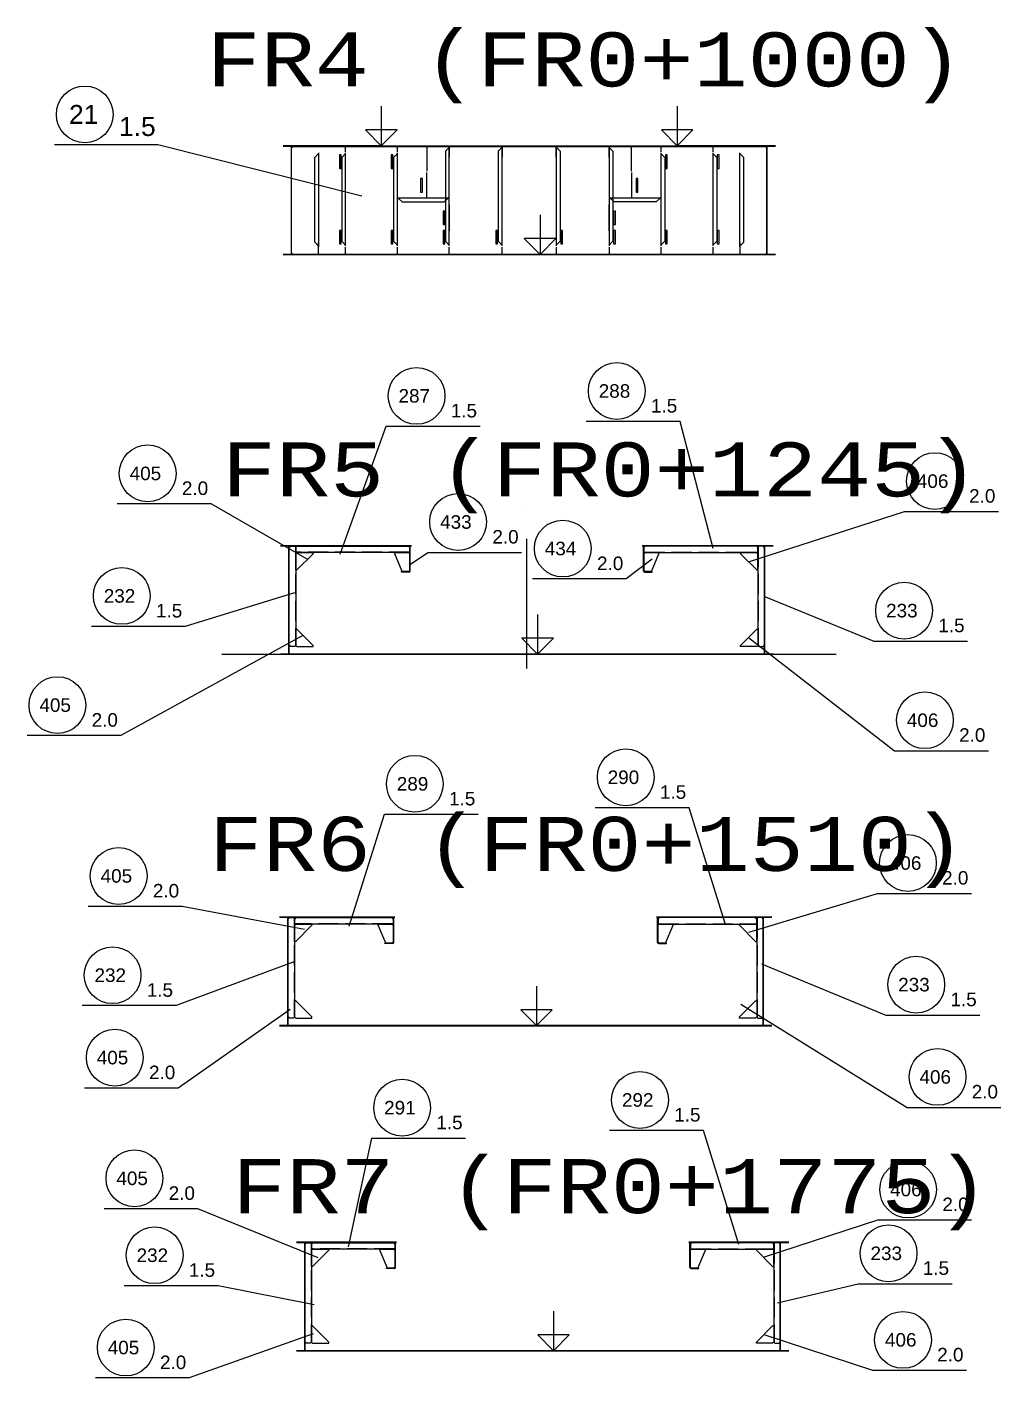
# Model space of a CAD drawing. Header units: inches. Extents: x -15552 to 42302, y -14825 to 18289.
# Drawn here: x 7863 to 12374, y 1555 to 7808 of the extents above; entities that cross this region are included whole.
import ezdxf

# ---------------------------------------------------------------- set-up
doc = ezdxf.new("R2010")
doc.units = ezdxf.units.IN
doc.header["$MEASUREMENT"] = 0
for name, pattern in [('Dashed', [10, 7.5, -2.5]), ('Dashed_dotted', [34, 24, -5, 0, -5]), ('Short_dashed', [5, 3.75, -1.25])]:
    doc.linetypes.add(name, pattern=pattern)
doc.layers.get('0').update_dxf_attribs({"linetype": 'CONTINUOUS'})
doc.styles.add('Style_ARIAL', font='ARIAL')
doc.styles.add('Style_Courier_New', font='Courier New')

msp = doc.modelspace()

# ---------------------------------------------------------------- linework, layer by layer
at = {"color": 6, "ltscale": 25}
for p, q in [((9504.048984, 7440.89351), (9504.048984, 7257.918885)), ((10874.048679, 7440.89351), (10874.048679, 7257.918885)), ((9504.048984, 7257.918885), (9431.151645, 7331.304505)), ((9577.434604, 7331.304505), (9431.151645, 7331.304505)), ((9577.434604, 7331.304505), (9504.048984, 7257.918885)), ((10874.048679, 7257.918885), (10801.15134, 7331.304505)), ((10947.434299, 7331.304505), (10801.15134, 7331.304505)), ((10947.434299, 7331.304505), (10874.048679, 7257.918885)), ((10239.048068, 6937.893632), (10239.048068, 6754.919007)), ((10239.048068, 6754.919007), (10166.15073, 6828.304628)), ((10312.433689, 6828.304628), (10166.15073, 6828.304628)), ((10312.433689, 6828.304628), (10239.048068, 6754.919007)), ((10228.06174, 5088.242295), (10228.06174, 4905.267671)), ((10228.06174, 4905.267671), (10155.164401, 4978.653291)), ((10301.44736, 4978.6531), (10155.164401, 4978.653291)), ((10301.44736, 4978.6531), (10228.06174, 4905.267671)), ((10222.716586, 3369.089058), (10222.716586, 3186.114493)), ((10222.716586, 3186.114493), (10149.819248, 3259.500042)), ((10296.102207, 3259.499982), (10149.819248, 3259.500042)), ((10296.102207, 3259.499982), (10222.716586, 3186.114493)), ((10301.268833, 1864.461187), (10301.268833, 1681.486657)), ((10301.268833, 1681.486657), (10228.371494, 1754.872182)), ((10374.654453, 1754.872182), (10228.371494, 1754.872182)), ((10374.654453, 1754.872182), (10301.268833, 1681.486657))]:
    msp.add_line(p, q, dxfattribs=at)
at = {"color": 3, "ltscale": 25}
for p, q in [((11329.048984, 7254.919007), (9049.048679, 7254.919007)), ((9087.548129, 6754.919007), (9087.548129, 7254.919007)), ((9089.048068, 7254.919007), (11289.048068, 7254.919007)), ((9089.048068, 6754.919007), (9089.048068, 7254.919007)), ((9089.048068, 6754.919007), (9089.048068, 7254.919007)), ((9339.048068, 7229.418901), (9339.048068, 7254.919007)), ((9579.048984, 7229.418901), (9579.048984, 7254.919007)), ((9819.048374, 6794.91916), (9819.048374, 7254.919007)), ((9819.048374, 7254.919007), (9819.048374, 7204.919007)), ((10064.048068, 6794.91916), (10064.048068, 7254.919007)), ((10064.048068, 7254.919007), (10064.048068, 7204.919007)), ((10314.048068, 7254.919007), (10314.048068, 6794.91916)), ((10314.048068, 7204.919007), (10314.048068, 7254.919007)), ((10559.049289, 7254.919007), (10559.049289, 6794.91916)), ((10559.049289, 7204.919007), (10559.049289, 7254.919007)), ((10799.048679, 7254.919007), (10799.048679, 7229.418901)), ((11039.048068, 7254.919007), (11039.048068, 7229.418901)), ((11289.048068, 7254.919007), (11289.048068, 6754.919007)), ((11289.048068, 6754.919007), (11289.048068, 7254.919007)), ((11290.548007, 6754.919007), (11290.548007, 7254.919007)), ((9339.048068, 6794.91916), (9339.048068, 7224.919084)), ((9579.048984, 6794.91916), (9579.048984, 7224.919084)), ((10799.048679, 7224.919084), (10799.048679, 6794.91916)), ((11039.048068, 7224.919084), (11039.048068, 6794.91916)), ((9817.047946, 7016.419175), (9579.048984, 7016.419175)), ((10799.048679, 7016.419175), (10561.04819, 7016.419175)), ((11329.048984, 6754.919007), (9049.048679, 6754.919007)), ((11329.048984, 6752.918962), (9049.048679, 6752.918962)), ((11289.048068, 6754.919007), (9089.048068, 6754.919007)), ((9214.048068, 6754.919007), (9214.048068, 6810.419038)), ((9339.048068, 6754.919007), (9339.048068, 6788.919023)), ((9579.048984, 6754.919007), (9579.048984, 6788.919023)), ((9819.048374, 6754.919007), (9819.048374, 6788.919023)), ((10064.048068, 6754.919007), (10064.048068, 6788.919023)), ((10314.048068, 6788.919023), (10314.048068, 6754.919007)), ((10559.049289, 6788.919023), (10559.049289, 6754.919007)), ((10799.048679, 6788.919023), (10799.048679, 6754.919007)), ((11039.048068, 6788.919023), (11039.048068, 6754.919007)), ((11164.048068, 6810.419038), (11164.048068, 6754.919007)), ((9643.753879, 5407.267526), (9038.062351, 5407.267526)), ((9643.753879, 5405.267671), (9038.062351, 5405.267671)), ((9076.561801, 4905.267671), (9076.561801, 5405.267671)), ((9078.06174, 5405.267671), (9103.562229, 5405.267671)), ((9078.06174, 4940.267709), (9078.06174, 5405.267671)), ((9078.06174, 4905.267671), (9078.06174, 5405.267671)), ((9108.062045, 5405.267671), (9636.005466, 5405.267671)), ((9108.062045, 5379.767564), (9108.062045, 5405.267671)), ((9636.005466, 5405.267671), (9636.005466, 5379.767564)), ((9636.505954, 5291.19468), (9636.505954, 5405.267671)), ((9638.576572, 5291.19468), (9638.576572, 5405.267671)), ((11318.062656, 5407.267526), (10712.369602, 5407.267526)), ((11318.062656, 5405.267671), (10712.369602, 5405.267671)), ((10717.548435, 5291.19468), (10717.548435, 5405.267671)), ((10719.619052, 5291.19468), (10719.619052, 5405.267671)), ((11248.062961, 5405.267671), (10720.119541, 5405.267671)), ((10720.119541, 5405.267671), (10720.119541, 5379.767564)), ((11248.062961, 5379.767564), (11248.062961, 5405.267671)), ((11278.06174, 5405.267671), (11252.562778, 5405.267671)), ((11278.06174, 4940.267709), (11278.06174, 5405.267671)), ((11278.06174, 4905.267671), (11278.06174, 5405.267671)), ((11279.561679, 4905.267671), (11279.561679, 5405.267671)), ((9103.562229, 4940.267709), (9078.06174, 4940.267709)), ((11252.562778, 4940.267709), (11278.06174, 4940.267709)), ((11318.062656, 4905.267671), (9038.062351, 4905.267671)), ((11318.062656, 4903.267625), (9038.062351, 4903.267625)), ((9567.40195, 3688.114503), (9032.717197, 3688.114503)), ((9567.40195, 3686.114505), (9032.717197, 3686.114505)), ((9071.216647, 3186.114499), (9071.216647, 3686.114505)), ((9072.716586, 3686.114505), (9098.217075, 3686.114505)), ((9072.716586, 3221.114495), (9072.716586, 3686.114505)), ((9072.716586, 3186.114499), (9072.716586, 3686.114505)), ((9102.716892, 3686.114505), (9559.653537, 3686.114505)), ((9102.716892, 3660.614494), (9102.716892, 3686.114505)), ((9559.653537, 3686.114505), (9559.653537, 3660.614494)), ((9560.1525, 3572.041515), (9560.1525, 3686.114505)), ((9562.223117, 3572.041515), (9562.223117, 3686.114505)), ((11312.715976, 3688.114503), (10778.031223, 3688.114503)), ((11312.715976, 3686.114505), (10778.031223, 3686.114505)), ((10783.210056, 3572.041515), (10783.210056, 3686.114505)), ((10785.280673, 3572.041515), (10785.280673, 3686.114505)), ((11242.716281, 3686.114505), (10785.779636, 3686.114505)), ((10785.779636, 3686.114505), (10785.779636, 3660.614494)), ((11242.716281, 3660.614494), (11242.716281, 3686.114505)), ((11272.716586, 3686.114505), (11247.216098, 3686.114505)), ((11272.716586, 3221.114495), (11272.716586, 3686.114505)), ((11272.716586, 3186.114499), (11272.716586, 3686.114505)), ((11274.216525, 3186.114499), (11274.216525, 3686.114505)), ((9098.217075, 3221.114495), (9072.716586, 3221.114495)), ((11247.216098, 3221.114495), (11272.716586, 3221.114495)), ((11312.715976, 3186.114499), (9032.717197, 3186.114499)), ((11312.715976, 3184.114501), (9032.717197, 3184.114501)), ((9574.948947, 2183.486703), (9111.269443, 2183.486703)), ((9574.948947, 2181.486657), (9111.269443, 2181.486657)), ((9149.768894, 1681.486657), (9149.768894, 2181.486657)), ((9151.268833, 2181.486657), (9176.769321, 2181.486657)), ((9151.268833, 1716.486695), (9151.268833, 2181.486657)), ((9151.268833, 1681.486657), (9151.268833, 2181.486657)), ((9181.269138, 2181.486657), (9567.199008, 2181.486657)), ((9181.269138, 2155.986646), (9181.269138, 2181.486657)), ((9567.199008, 2181.486657), (9567.199008, 2155.986646)), ((9567.697971, 2067.413667), (9567.697971, 2181.486657)), ((9569.768588, 2067.413667), (9569.768588, 2181.486657)), ((11391.269748, 2183.486703), (10927.590244, 2183.486703)), ((11391.269748, 2181.486657), (10927.590244, 2181.486657)), ((10932.769077, 2067.413667), (10932.769077, 2181.486657)), ((10934.839694, 2067.413667), (10934.839694, 2181.486657)), ((11321.268527, 2181.486657), (10935.340183, 2181.486657)), ((10935.340183, 2181.486657), (10935.340183, 2155.986646)), ((11321.268527, 2155.986646), (11321.268527, 2181.486657)), ((11351.268833, 2181.486657), (11325.76987, 2181.486657)), ((11351.268833, 1716.486695), (11351.268833, 2181.486657)), ((11351.268833, 1681.486657), (11351.268833, 2181.486657)), ((11352.768772, 1681.486657), (11352.768772, 2181.486657)), ((9176.769321, 1716.486695), (9151.268833, 1716.486695)), ((11325.76987, 1716.486695), (11351.268833, 1716.486695)), ((11391.269748, 1681.486657), (9111.269443, 1681.486657)), ((11391.269748, 1679.486707), (9111.269443, 1679.486707))]:
    msp.add_line(p, q, dxfattribs=at)
at = {"color": 3, "linetype": 'Dashed_dotted', "ltscale": 25}
for p, q in [((9714.807956, 7254.919007), (9714.807956, 7140.919068)), ((10663.288181, 7140.919068), (10663.288181, 7254.919007)), ((9214.048068, 7224.919084), (9214.048068, 6789.918855)), ((11164.048068, 6789.918855), (11164.048068, 7224.919084))]:
    msp.add_line(p, q, dxfattribs=at)
at = {"color": 2, "ltscale": 25}
for p, q in [((9317.961948, 7216.230348), (9310.134189, 7216.230348)), ((9310.134189, 7216.230348), (9310.134189, 7153.607896)), ((9317.961948, 7153.607896), (9317.961948, 7216.230348)), ((9339.048068, 7144.91916), (9339.048068, 7224.919084)), ((9557.962863, 7216.230348), (9550.135105, 7216.230348)), ((9550.135105, 7216.230348), (9550.135105, 7153.607896)), ((9557.962863, 7153.607896), (9557.962863, 7216.230348)), ((9579.048984, 7144.91916), (9579.048984, 7224.919084)), ((10799.048679, 7224.919084), (10799.048679, 7144.91916)), ((10827.962558, 7216.230348), (10820.134799, 7216.230348)), ((10820.134799, 7216.230348), (10820.134799, 7153.607896)), ((10827.962558, 7153.607896), (10827.962558, 7216.230348)), ((11039.048068, 7224.919084), (11039.048068, 7144.91916)), ((11067.961948, 7216.230348), (11060.134189, 7216.230348)), ((11060.134189, 7216.230348), (11060.134189, 7153.607896)), ((11067.961948, 7153.607896), (11067.961948, 7216.230348)), ((9310.134189, 7153.607896), (9317.961948, 7153.607896)), ((9550.135105, 7153.607896), (9557.962863, 7153.607896)), ((10820.134799, 7153.607896), (10827.962558, 7153.607896)), ((11060.134189, 7153.607896), (11067.961948, 7153.607896)), ((9694.16434, 7106.2305), (9686.336582, 7106.2305)), ((9686.336582, 7106.2305), (9686.336582, 7043.608049)), ((9694.16434, 7043.608049), (9694.16434, 7106.2305)), ((10691.761081, 7106.2305), (10683.933322, 7106.2305)), ((10683.933322, 7106.2305), (10683.933322, 7043.608049)), ((10691.761081, 7043.608049), (10691.761081, 7106.2305)), ((9686.336582, 7043.608049), (9694.16434, 7043.608049)), ((10683.933322, 7043.608049), (10691.761081, 7043.608049)), ((9797.962253, 6956.2305), (9790.134494, 6956.2305)), ((9790.134494, 6956.2305), (9790.134494, 6893.608049)), ((9797.962253, 6893.608049), (9797.962253, 6956.2305)), ((10587.963168, 6956.2305), (10580.13541, 6956.2305)), ((10580.13541, 6956.2305), (10580.13541, 6893.608049)), ((10587.963168, 6893.608049), (10587.963168, 6956.2305)), ((9790.134494, 6893.608049), (9797.962253, 6893.608049)), ((10580.13541, 6893.608049), (10587.963168, 6893.608049)), ((9317.961948, 6866.230348), (9310.134189, 6866.230348)), ((9310.134189, 6866.230348), (9310.134189, 6803.607896)), ((9317.961948, 6803.607896), (9317.961948, 6866.230348)), ((9339.048068, 6794.91916), (9339.048068, 6874.919084)), ((9557.962863, 6866.230348), (9550.135105, 6866.230348)), ((9550.135105, 6866.230348), (9550.135105, 6803.607896)), ((9557.962863, 6803.607896), (9557.962863, 6866.230348)), ((9579.048984, 6794.91916), (9579.048984, 6874.919084)), ((9797.962253, 6866.230348), (9790.134494, 6866.230348)), ((9790.134494, 6866.230348), (9790.134494, 6803.607896)), ((9797.962253, 6803.607896), (9797.962253, 6866.230348)), ((9819.048374, 6794.91916), (9819.048374, 6874.919084)), ((10042.961948, 6866.230348), (10035.134189, 6866.230348)), ((10035.134189, 6866.230348), (10035.134189, 6803.607896)), ((10042.961948, 6803.607896), (10042.961948, 6866.230348)), ((10064.048068, 6794.91916), (10064.048068, 6874.919084)), ((10314.048068, 6874.919084), (10314.048068, 6794.91916)), ((10342.961948, 6866.230348), (10335.134189, 6866.230348)), ((10335.134189, 6866.230348), (10335.134189, 6803.607896)), ((10342.961948, 6803.607896), (10342.961948, 6866.230348)), ((10559.049289, 6874.919084), (10559.049289, 6794.91916)), ((10587.963168, 6866.230348), (10580.13541, 6866.230348)), ((10580.13541, 6866.230348), (10580.13541, 6803.607896)), ((10587.963168, 6803.607896), (10587.963168, 6866.230348)), ((10799.048679, 6874.919084), (10799.048679, 6794.91916)), ((10827.962558, 6866.230348), (10820.134799, 6866.230348)), ((10820.134799, 6866.230348), (10820.134799, 6803.607896)), ((10827.962558, 6803.607896), (10827.962558, 6866.230348)), ((11039.048068, 6874.919084), (11039.048068, 6794.91916)), ((11067.961948, 6866.230348), (11060.134189, 6866.230348)), ((11060.134189, 6866.230348), (11060.134189, 6803.607896)), ((11067.961948, 6803.607896), (11067.961948, 6866.230348)), ((9310.134189, 6803.607896), (9317.961948, 6803.607896)), ((9550.135105, 6803.607896), (9557.962863, 6803.607896)), ((9790.134494, 6803.607896), (9797.962253, 6803.607896)), ((10035.134189, 6803.607896), (10042.961948, 6803.607896)), ((10335.134189, 6803.607896), (10342.961948, 6803.607896)), ((10580.13541, 6803.607896), (10587.963168, 6803.607896)), ((10820.134799, 6803.607896), (10827.962558, 6803.607896)), ((11060.134189, 6803.607896), (11067.961948, 6803.607896))]:
    msp.add_line(p, q, dxfattribs=at)
at = {"color": 2, "linetype": 'Dashed', "ltscale": 25}
for p, q in [((9715.250461, 7014.919236), (9715.250461, 7134.918931)), ((10662.847202, 7134.918931), (10662.847202, 7014.919236)), ((9819.048374, 6984.918931), (9819.048374, 6864.919236)), ((10559.049289, 6864.919236), (10559.049289, 6984.918931))]:
    msp.add_line(p, q, dxfattribs=at)
at = {"color": 1, "linetype": 'Dashed_dotted', "ltscale": 25}
for p, q in [((10178.06174, 4838.767579), (10178.06174, 5600.840524)), ((8765.927951, 4905.267671), (11610.317294, 4905.267671))]:
    msp.add_line(p, q, dxfattribs=at)
at = {"color": 3, "linetype": 'Short_dashed', "ltscale": 25}
for p, q in [((9106.617038, 5402.212861), (9106.617038, 4943.322328)), ((11249.507968, 5402.212861), (11249.507968, 4943.322328)), ((9632.950656, 5376.712945), (9111.116855, 5376.712945)), ((10723.17435, 5376.712945), (11245.008151, 5376.712945)), ((9101.271884, 3683.059743), (9101.271884, 3224.169257)), ((9556.598728, 3657.559732), (9105.771701, 3657.559732)), ((10788.834445, 3657.559732), (11239.661472, 3657.559732)), ((11244.161289, 3683.059743), (11244.161289, 3224.169257)), ((9179.82413, 2178.431943), (9179.82413, 1719.54141)), ((9564.144199, 2152.931932), (9184.323947, 2152.931932)), ((10938.394992, 2152.931932), (11318.213718, 2152.931932)), ((11322.715061, 2178.431943), (11322.715061, 1719.54141))]:
    msp.add_line(p, q, dxfattribs=at)
at = {"color": 1, "ltscale": 25}
for points in [[(9413.709323, 7025.500444), (8468.796604, 7262.418321), (7990.038364, 7262.418321)], [(9339.048068, 7221.919206), (9320.658176, 7203.52855), (9320.658176, 6816.309693), (9339.048068, 6797.919038)], [(9579.048984, 7221.919206), (9560.657565, 7203.52855), (9560.657565, 6816.309693), (9579.048984, 6797.919038)], [(10799.048679, 7221.919206), (10817.438571, 7203.52855), (10817.438571, 6816.309693), (10799.048679, 6797.919038)], [(9582.048862, 7016.419175), (9600.438754, 6998.02852), (9795.658176, 6998.02852), (9814.048068, 7016.419175)], [(10796.048801, 7016.419175), (10777.657382, 6998.02852), (10582.439487, 6998.02852), (10564.048068, 7016.419175)], [(9313.033359, 5367.689279), (9526.445835, 5959.874681), (9961.321323, 5959.874681)], [(11041.0134, 5394.735864), (10888.430087, 5982.480195), (10453.554599, 5982.480195)], [(9160.111301, 5344.981149), (8716.271274, 5600.920251), (8281.395786, 5600.920251)], [(11204.384677, 5332.022241), (11926.851718, 5565.283158), (12361.727207, 5565.283158)], [(9635.421054, 5318.589357), (9719.027011, 5376.065782), (10153.9025, 5376.065782)], [(10758.823459, 5344.715074), (10638.65134, 5253.275254), (10203.775852, 5253.275254)], [(9101.795261, 5189.47368), (8596.401279, 5033.966401), (8161.525791, 5033.966401)], [(11275.660007, 5173.27514), (11784.302585, 4965.932038), (12219.178073, 4965.932038)], [(9140.673129, 4991.849855), (8298.345249, 4528.567556), (7863.46976, 4528.567556)], [(11203.856723, 4982.325128), (11880.513828, 4458.589223), (12315.389316, 4458.589223)], [(11097.014682, 3658.314899), (10930.05759, 4194.601682), (10495.182102, 4194.601682)], [(9354.750888, 3646.885493), (9518.509738, 4164.245847), (9953.385227, 4164.245847)], [(11205.490939, 3618.694165), (11801.778476, 3797.580484), (12236.653964, 3797.580484)], [(9148.297946, 3630.61991), (8581.826084, 3737.951711), (8146.950595, 3737.951711)], [(9103.200595, 3482.301596), (8553.585117, 3278.470781), (8118.709628, 3278.470781)], [(11265.264194, 3471.382096), (11840.357272, 3234.792736), (12275.232761, 3234.792736)], [(9082.706516, 3260.921577), (8563.936679, 2897.186092), (8129.061191, 2897.186092)], [(11169.713657, 3284.773079), (11938.924472, 2807.742932), (12373.79996, 2807.742932)], [(11160.332553, 2172.298387), (10996.003024, 2701.025251), (10561.127536, 2701.025251)], [(9352.657382, 2161.580899), (9459.836643, 2665.300468), (9894.712131, 2665.300468)], [(9211.188571, 2111.533216), (8654.903476, 2338.498977), (8220.027988, 2338.498977)], [(11278.667514, 2116.256002), (11802.98392, 2286.507466), (12237.859409, 2286.507466)], [(9193.386142, 1893.468145), (8748.360507, 1982.474282), (8313.485019, 1982.474282)], [(11338.434665, 1902.368787), (11712.265842, 1991.374925), (12147.14133, 1991.374925)], [(9188.936679, 1759.95889), (8614.850681, 1555.244783), (8179.975192, 1555.244783)], [(11280.580966, 1755.508569), (11779.019992, 1590.847257), (12213.895481, 1590.847257)]]:
    msp.add_lwpolyline(points, dxfattribs=at)
at = {"color": 3, "ltscale": 25}
for points in [[(11329.048984, 7257.918885), (10874.048679, 7257.918885), (10874.048679, 7256.418946), (9504.048984, 7256.418946), (9504.048984, 7257.918885), (9049.048679, 7257.918885)], [(9214.048068, 6792.919114), (9195.658176, 6811.309388), (9195.658176, 7203.52855), (9214.048068, 7221.918824)], [(11039.048068, 7221.919206), (11057.439487, 7203.52855), (11057.439487, 6816.309693), (11039.048068, 6797.919038)], [(11164.048068, 6792.919114), (11182.437961, 6811.309388), (11182.437961, 7203.52855), (11164.048068, 7221.918824)], [(9103.562229, 5405.267671), (9108.116977, 5400.712922), (9108.116977, 4944.822457), (9103.562229, 4940.267709)], [(9636.005466, 5379.767564), (9631.450717, 5375.212815), (9112.616794, 5375.212815), (9108.062045, 5379.767564)], [(10720.119541, 5379.767564), (10724.674289, 5375.212815), (11243.506687, 5375.212815), (11248.062961, 5379.767564)], [(11252.562778, 5405.267671), (11248.008029, 5400.712922), (11248.008029, 4944.822457), (11252.562778, 4940.267709)], [(9632.364719, 5285.194543), (9597.240512, 5285.194543), (9597.240512, 5287.194589), (9632.364719, 5287.194589)], [(10723.760288, 5285.194543), (10758.884494, 5285.194543), (10758.884494, 5287.194589), (10723.760288, 5287.194589)], [(9098.217075, 3686.114505), (9102.771823, 3681.559756), (9102.771823, 3225.669256), (9098.217075, 3221.114495)], [(9559.653537, 3660.614494), (9555.098789, 3656.059745), (9107.27164, 3656.059745), (9102.716892, 3660.614494)], [(10785.779636, 3660.614494), (10790.334384, 3656.059745), (11238.161533, 3656.059745), (11242.716281, 3660.614494)], [(11247.216098, 3686.114505), (11242.66135, 3681.559756), (11242.66135, 3225.669256), (11247.216098, 3221.114495)], [(9556.011264, 3566.041473), (9520.888584, 3566.041473), (9520.888584, 3568.041518), (9556.011264, 3568.041518)], [(10789.421909, 3566.041473), (10824.544589, 3566.041473), (10824.544589, 3568.041518), (10789.421909, 3568.041518)], [(9176.769321, 2181.486657), (9181.324069, 2176.931909), (9181.324069, 1721.041444), (9176.769321, 1716.486695)], [(9567.199008, 2155.986646), (9562.64426, 2151.431897), (9185.823886, 2151.431897), (9181.269138, 2155.986646)], [(10935.340183, 2155.986646), (10939.894931, 2151.431897), (11316.713779, 2151.431897), (11321.268527, 2155.986646)], [(11325.76987, 2181.486657), (11321.215122, 2176.931909), (11321.215122, 1721.041444), (11325.76987, 1716.486695)], [(9563.558261, 2061.41372), (9528.434055, 2061.41372), (9528.434055, 2063.413671), (9563.558261, 2063.413671)], [(10938.98093, 2061.41372), (10974.105136, 2061.41372), (10974.105136, 2063.413671), (10938.98093, 2063.413671)]]:
    msp.add_lwpolyline(points, dxfattribs=at)
at = {"color": 2, "ltscale": 25}
for points in [[(9819.048374, 7250.918916), (9801.194064, 7233.064988), (9801.194064, 6816.773179), (9819.048374, 6798.919252)], [(10064.048068, 7251.91913), (10045.658176, 7233.528474), (10045.658176, 6816.309693), (10064.048068, 6797.919038)], [(10314.048068, 7251.91913), (10332.439487, 7233.528474), (10332.439487, 6816.309693), (10314.048068, 6797.919038)], [(10559.049289, 7250.918916), (10576.902072, 7233.064988), (10576.902072, 6816.773179), (10559.049289, 6798.919252)], [(9113.062351, 5375.267556), (9188.062351, 5375.267556), (9188.062351, 5370.267633), (9113.062351, 5295.267633), (9108.062045, 5295.267633), (9108.062045, 5370.267633), (9113.062351, 5375.267556)], [(9636.405246, 5370.267633), (9636.405246, 5292.267564), (9631.404941, 5287.26764), (9601.404636, 5287.26764), (9566.404025, 5370.267633), (9566.404025, 5375.267556), (9631.404941, 5375.267556), (9636.405246, 5370.267633)], [(10719.71976, 5370.267633), (10719.71976, 5292.267564), (10724.720065, 5287.26764), (10754.720371, 5287.26764), (10789.719455, 5370.267633), (10789.719455, 5375.267556), (10724.720065, 5375.267556), (10719.71976, 5370.267633)], [(11243.062656, 5375.267556), (11168.062656, 5375.267556), (11168.062656, 5370.267633), (11243.062656, 5295.267633), (11248.062961, 5295.267633), (11248.062961, 5370.267633), (11243.062656, 5375.267556)], [(9113.062351, 4940.267709), (9188.062351, 4940.267709), (9188.062351, 4945.267633), (9113.062351, 5020.267633), (9108.062045, 5020.267633), (9108.062045, 4945.267633), (9113.062351, 4940.267709)], [(11243.062656, 4940.267709), (11168.062656, 4940.267709), (11168.062656, 4945.267633), (11243.062656, 5020.267633), (11248.062961, 5020.267633), (11248.062961, 4945.267633), (11243.062656, 4940.267709)], [(9107.717197, 3656.114486), (9182.717197, 3656.114486), (9182.717197, 3651.114514), (9107.717197, 3576.114514), (9102.716892, 3576.114514), (9102.716892, 3651.114514), (9107.717197, 3656.114486)], [(9560.051792, 3651.114514), (9560.051792, 3573.114494), (9555.051486, 3568.114474), (9525.052707, 3568.114474), (9490.052097, 3651.114514), (9490.052097, 3656.114486), (9555.051486, 3656.114486), (9560.051792, 3651.114514)], [(10785.381381, 3651.114514), (10785.381381, 3573.114494), (10790.381687, 3568.114474), (10820.380466, 3568.114474), (10855.381076, 3651.114514), (10855.381076, 3656.114486), (10790.381687, 3656.114486), (10785.381381, 3651.114514)], [(11237.715976, 3656.114486), (11162.715976, 3656.114486), (11162.715976, 3651.114514), (11237.715976, 3576.114514), (11242.716281, 3576.114514), (11242.716281, 3651.114514), (11237.715976, 3656.114486)], [(9107.717197, 3221.114495), (9182.717197, 3221.114495), (9182.717197, 3226.114503), (9107.717197, 3301.114503), (9102.716892, 3301.114503), (9102.716892, 3226.114503), (9107.717197, 3221.114495)], [(11237.715976, 3221.114495), (11162.715976, 3221.114495), (11162.715976, 3226.114503), (11237.715976, 3301.114503), (11242.716281, 3301.114503), (11242.716281, 3226.114503), (11237.715976, 3221.114495)], [(9186.269443, 2151.486734), (9261.269443, 2151.486734), (9261.269443, 2146.486715), (9186.269443, 2071.486715), (9181.269138, 2071.486715), (9181.269138, 2146.486715), (9186.269443, 2151.486734)], [(9567.597263, 2146.486715), (9567.597263, 2068.486646), (9562.598483, 2063.486722), (9532.598178, 2063.486722), (9497.597568, 2146.486715), (9497.597568, 2151.486734), (9562.598483, 2151.486734), (9567.597263, 2146.486715)], [(10934.940402, 2146.486715), (10934.940402, 2068.486646), (10939.940708, 2063.486722), (10969.941013, 2063.486722), (11004.940097, 2146.486715), (11004.940097, 2151.486734), (10939.940708, 2151.486734), (10934.940402, 2146.486715)], [(11316.269748, 2151.486734), (11241.269748, 2151.486734), (11241.269748, 2146.486715), (11316.269748, 2071.486715), (11321.268527, 2071.486715), (11321.268527, 2146.486715), (11316.269748, 2151.486734)], [(9186.269443, 1716.486695), (9261.269443, 1716.486695), (9261.269443, 1721.486715), (9186.269443, 1796.486715), (9181.269138, 1796.486715), (9181.269138, 1721.486715), (9186.269443, 1716.486695)], [(11316.269748, 1716.486695), (11241.269748, 1716.486695), (11241.269748, 1721.486715), (11316.269748, 1796.486715), (11321.268527, 1796.486715), (11321.268527, 1721.486715), (11316.269748, 1716.486695)]]:
    msp.add_lwpolyline(points, dxfattribs=at)
at = {"color": 1, "ltscale": 25}
for centre in [(8130.938022, 7403.31836), (10594.454257, 6123.380426), (9667.345493, 6100.774911), (8422.295444, 5741.820481), (12067.751376, 5706.183389), (9859.926669, 5516.966012), (10344.67551, 5394.175485), (8302.425449, 5174.866632), (11925.202243, 5106.832269), (8004.369418, 4669.467786), (12021.413486, 4599.489453), (10636.08176, 4335.501912), (9659.409397, 4305.146077), (11942.678134, 3938.480714), (8287.850253, 3878.851894), (8259.609287, 3419.370988), (11981.256931, 3375.692943), (8269.960849, 3038.086286), (12079.82413, 2948.643127), (10702.027194, 2841.925433), (9600.736301, 2806.20065), (8360.927646, 2479.39916), (11943.883579, 2427.407649), (8454.384677, 2123.374513), (11853.1655, 2132.275155), (8320.874851, 1696.145013), (11919.91965, 1731.747487)]:
    msp.add_circle(centre, 131.506848, dxfattribs=at)
at = {"color": 3, "ltscale": 25}
for centre, radius, start, end in [((9089.048068, 7254.919389), 5.000195, 269.998749, 359.996887), ((11289.048068, 7254.917863), 4.998893, 179.98819, 269.998688), ((9089.048068, 6754.918626), 5.000195, 0.003113, 90.001259), ((11289.048068, 6754.920152), 4.998893, 90.001305, 180.01181), ((9078.06174, 5405.267862), 5.000358, 270.00061, 359.997192), ((9108.062045, 5405.267862), 5.000358, 270.00061, 359.997192), ((9636.005466, 5405.267862), 5.000358, 180.002792, 269.99939), ((10720.119541, 5405.266526), 4.999056, 270.003174, 0.012133), ((11248.062961, 5405.267862), 5.000358, 180.002792, 269.99939), ((11278.06174, 5405.266526), 4.999056, 179.987869, 269.996826), ((9632.384555, 5291.317323), 4.122759, 269.717865, 358.295685), ((9632.395236, 5291.378549), 6.184138, 269.717865, 358.295685), ((10723.72977, 5291.378549), 6.184138, 181.704315, 270.282135), ((10723.740451, 5291.317323), 4.122759, 181.704315, 270.282135), ((9078.06174, 4940.267518), 5.000195, 0.003113, 90.001259), ((11278.06174, 4940.268663), 4.998893, 90.001305, 180.01181), ((9072.716586, 3686.114743), 5.000277, 269.999664, 359.99704), ((9102.716892, 3686.114743), 5.000277, 269.999664, 359.99704), ((9559.653537, 3686.114743), 5.000277, 180.00296, 270.000336), ((10785.779636, 3686.114743), 5.000277, 269.999664, 359.99704), ((11242.716281, 3686.114743), 5.000277, 180.00296, 270.000336), ((11272.716586, 3686.114743), 5.000277, 180.00296, 270.000336), ((9556.031101, 3572.164157), 4.122677, 269.716736, 358.295471), ((9556.041782, 3572.225431), 6.184056, 269.717102, 358.295532), ((10789.391391, 3572.225431), 6.184056, 181.704468, 270.282898), ((10789.402072, 3572.164157), 4.122677, 181.704529, 270.283264), ((9072.716586, 3221.114233), 5.000266, 0.002973, 90.000443), ((11272.716586, 3221.114233), 5.000266, 89.999557, 179.997025), ((9151.268833, 2181.486943), 5.000277, 269.999664, 359.99704), ((9181.269138, 2181.486943), 5.000277, 269.999664, 359.99704), ((9567.199008, 2181.486943), 5.000277, 180.00296, 270.000336), ((10935.340183, 2181.486943), 5.000277, 269.999664, 359.99704), ((11321.268527, 2181.485608), 4.998975, 179.988022, 269.997772), ((11351.268833, 2181.486943), 5.000277, 180.00296, 270.000336), ((9563.578098, 2067.534974), 4.121329, 269.719666, 358.313629), ((9563.588779, 2067.596295), 6.182627, 269.718292, 358.307495), ((10938.950412, 2067.597631), 6.183975, 181.704605, 270.283661), ((10938.961093, 2067.536309), 4.122677, 181.704529, 270.283264), ((9151.268833, 1716.486409), 5.000277, 0.002953, 90.000328), ((11351.268833, 1716.486409), 5.000277, 89.999672, 179.99704)]:
    msp.add_arc(centre, radius, start, end, dxfattribs=at)

# ---------------------------------------------------------------- texts
at = {"color": 7, "ltscale": 25, "style": 'Style_Courier_New'}
for s, p in [('FR4 (FR0+1000)', (8695.079868, 7532.814363)), ('FR5 (FR0+1245)', (8765.927951, 5635.279802)), ('FR6 (FR0+1510)', (8704.738681, 3902.27876)), ('FR7 (FR0+1775)', (8813.214939, 2318.011525))]:
    msp.add_text(s, height=250, dxfattribs=at).set_placement(p)
at = {"color": 1, "ltscale": 25, "style": 'Style_ARIAL'}
for s, height, p in [('21', 87.5, (8058.022373, 7359.56836)), ('1.5', 87.5, (8289.4509, 7303.514054)), ('287', 62.622309, (9583.849399, 6069.463685)), ('288', 62.622309, (10510.958164, 6092.0692)), ('1.5', 62.622309, (10752.967136, 6023.57612)), ('1.5', 62.622309, (9825.858371, 6000.970605)), ('405', 62.622309, (8338.79935, 5710.509256)), ('2.0', 62.622309, (8580.808322, 5642.016175)), ('406', 62.622309, (11984.255283, 5674.872163)), ('2.0', 62.622309, (12226.264255, 5606.379083)), ('433', 62.622309, (9776.430576, 5485.654786)), ('2.0', 62.622309, (10018.439548, 5417.161706)), ('434', 62.622309, (10261.179416, 5362.864259)), ('2.0', 62.622309, (10503.188388, 5294.371179)), ('232', 62.622309, (8218.929355, 5143.555406)), ('1.5', 62.622309, (8460.938327, 5075.062326)), ('233', 62.622309, (11841.706149, 5075.521043)), ('1.5', 62.622309, (12083.715122, 5007.027963)), ('405', 62.622309, (7920.873325, 4638.15656)), ('2.0', 62.622309, (8162.882297, 4569.66348)), ('406', 62.622309, (11937.917392, 4568.178228)), ('2.0', 62.622309, (12179.926364, 4499.685147)), ('289', 62.622309, (9575.913303, 4273.834851)), ('290', 62.622309, (10552.585666, 4304.190686)), ('1.5', 62.622309, (9817.922275, 4205.341771)), ('1.5', 62.622309, (10794.594638, 4235.697606)), ('406', 62.622309, (11859.182041, 3907.169488)), ('405', 62.622309, (8204.35416, 3847.540763)), ('2.0', 62.622309, (12101.191013, 3838.67636)), ('2.0', 62.622309, (8446.363132, 3779.047588)), ('232', 62.622309, (8176.113193, 3388.05981)), ('1.5', 62.622309, (8418.122165, 3319.566682)), ('233', 62.622309, (11897.760837, 3344.381765)), ('1.5', 62.622309, (12139.769809, 3275.888625)), ('405', 62.622309, (8186.464755, 3006.775132)), ('2.0', 62.622309, (8428.473728, 2938.28198)), ('406', 62.622309, (11996.328037, 2917.331973)), ('2.0', 62.622309, (12238.337009, 2848.838833)), ('291', 62.622309, (9517.240207, 2774.88952)), ('292', 62.622309, (10618.531101, 2810.614303)), ('1.5', 62.622309, (9759.249179, 2706.396368)), ('1.5', 62.622309, (10860.540073, 2742.121151)), ('405', 62.622309, (8277.431552, 2448.088029)), ('2.0', 62.622309, (8519.440524, 2379.594854)), ('406', 62.622309, (11860.387485, 2396.096519)), ('2.0', 62.622309, (12102.396457, 2327.603343)), ('232', 62.622309, (8370.888584, 2092.063287)), ('233', 62.622309, (11769.669406, 2100.963929)), ('1.5', 62.622309, (8612.897556, 2023.570207)), ('1.5', 62.622309, (12011.678378, 2032.470849)), ('406', 62.622309, (11836.423557, 1700.436261)), ('405', 62.622309, (8237.378757, 1664.833787)), ('2.0', 62.622309, (12078.432529, 1631.943181)), ('2.0', 62.622309, (8479.387729, 1596.340707))]:
    msp.add_text(s, height=height, dxfattribs=at).set_placement(p)

doc.saveas('drawing.dxf')
